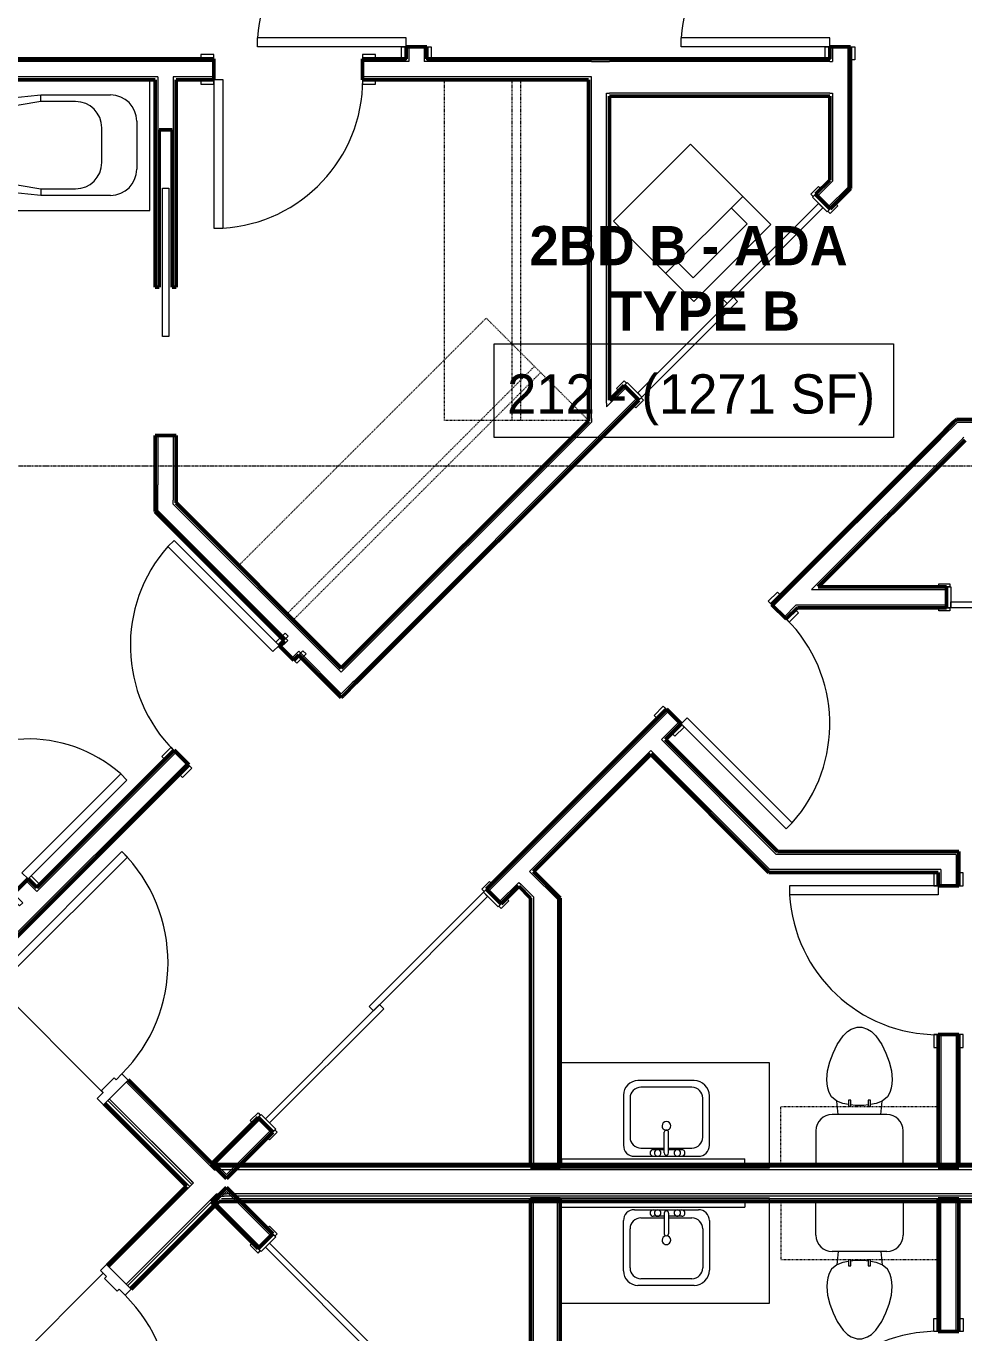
# Model space of a CAD drawing. Header units: inches. Extents: x -4218 to -1830, y 9767 to 12426.
# Drawn here: x -2481.2 to -2266.3, y 11648.7 to 11948 of the extents above; entities that cross this region are included whole.
import ezdxf

# ---------------------------------------------------------------- set-up
doc = ezdxf.new("R2010")
doc.units = ezdxf.units.IN
doc.header["$MEASUREMENT"] = 0
doc.linetypes.add('Dash', pattern=[0.25, 0.125, -0.125])
doc.linetypes.add('Grid Line 1_2_', pattern=[0.875, 0.5, -0.125, 0.125, -0.125])
for name, color, linetype, lineweight in [('0-1', 7, 'Continuous', 5), ('0-2', 252, 'Continuous', 9), ('0-3', 10, 'Continuous', 9), ('A-AREA-IDEN', 2, 'Continuous', 9), ('A-DOOR-1', 10, 'Continuous', 9), ('A-DOOR-2', 50, 'Continuous', 20), ('A-DOOR-FRAM-1', 50, 'Continuous', 20), ('A-FLOR-4', 192, 'Continuous', 9), ('A-WALL-1', 7, 'Continuous', 50), ('A-WALL-2', 250, 'Continuous', 13), ('I-WALL-1', 7, 'Continuous', 50), ('P-SANR-FIXT-1', 10, 'Continuous', 9), ('P-SANR-FIXT-2', 253, 'Continuous', 9), ('P-SANR-FIXT-3', 252, 'Continuous', 9), ('Q-CASE-1', 253, 'Continuous', 9), ('Q-CASE-2', 252, 'Continuous', 9), ('Q-CASE-3', 10, 'Continuous', 9), ('Q-CASE-4', 10, 'Dash', 9), ('Q-CASE-HDLN-1', 10, 'Dash', 9), ('S-GRID-1', 1, 'Grid Line 1_2_', 9)]:
    doc.layers.add(name, color=color, linetype=linetype, lineweight=lineweight)
doc.styles.add('Century Gothic', font='ufonts.com_century-gothic.ttf', dxfattribs={"height": 9})
doc.styles.add('Century Gothic_B', font='GOTHICB.TTF', dxfattribs={"height": 9})

# ---------------------------------------------------------------- blocks, each defined once
blk = doc.blocks.new('POCKET - FLUSH - 2-10 x 6-8-2882530-BACKGROUND - 2ND FLOOR')
at = {"layer": 'A-DOOR-2'}
for p, q in [((-39.67, -0.75), (-39.67, 0.75)), ((-39.67, 0.75), (-5.67, 0.75)), ((-5.67, 0.75), (-5.67, -0.75)), ((-5.67, -0.75), (-39.67, -0.75))]:
    blk.add_line(p, q, dxfattribs=at)
blk = doc.blocks.new('Bath Tub - Maestro - 60_x30_-V2-BACKGROUND - 2ND FLOOR')
at = {"layer": 'P-SANR-FIXT-1'}
for p, q in [((60, -30), (60, 0)), ((35, -5), (9.35, -9.26)), ((35, -3.5), (51, -3.5)), ((35, -5), (35, -3.5)), ((43, -5), (35, -5)), ((4, -9), (0, -9)), ((4, -14), (4, -9)), ((5, -14), (5, -9.96)), ((49, -19), (49, -11)), ((57, -9.5), (57, -20.5)), ((4, -16), (4, -14)), ((4, -14), (10.94, -14)), ((6, -13.2), (6, -14)), ((10.94, -16), (10.94, -14)), ((4, -21), (4, -16)), ((10.94, -16), (4, -16)), ((5, -20.04), (5, -16)), ((6, -16), (6, -16.8)), ((9.35, -20.74), (35, -25)), ((0, -21), (4, -21)), ((35, -25), (35, -26.5)), ((35, -25), (43, -25)), ((51, -26.5), (35, -26.5)), ((19.88, -30), (60, -30))]:
    blk.add_line(p, q, dxfattribs=at)
at = {"layer": 'P-SANR-FIXT-1', "flags": 128}
for points in [[(8.63, -5.97), (11.56, -5.7), (14.49, -5.42), (17.42, -5.15), (20.35, -4.87), (23.28, -4.6), (26.21, -4.32), (29.14, -4.05), (32.07, -3.77), (35, -3.5)], [(35, -26.5), (32.07, -26.23), (29.14, -25.95), (26.21, -25.68), (23.28, -25.4), (20.35, -25.13), (17.42, -24.85), (14.49, -24.58), (11.56, -24.3), (8.63, -24.03)]]:
    blk.add_lwpolyline(points, dxfattribs=at)
at = {"layer": 'P-SANR-FIXT-1'}
for centre, radius, start, end in [((9, -9.96), 4, 95.3558, 180), ((43, -11), 6, 360, 90), ((51, -9.5), 6, 0, 90), ((2, -11), 1.5, 0, 180), ((2, -11), 1.5, 180, 360), ((10, -13.2), 4, 99.4223, 180), ((10.94, -15), 1.5, 0, 137.9289), ((2, -19), 1.5, 0, 180), ((10, -16.8), 4, 180, 260.5777), ((10.94, -15), 1.5, 222.0711, 360), ((2, -19), 1.5, 180, 360), ((9, -20.04), 4, 180, 264.6442), ((43, -19), 6, 270, 0), ((51, -20.5), 6, 270, 0)]:
    blk.add_arc(centre, radius, start, end, dxfattribs=at)
at = {"layer": 'P-SANR-FIXT-2'}
blk.add_line((0, -9), (0, -21), dxfattribs=at)
at = {"layer": 'P-SANR-FIXT-3'}
for p, q in [((60, 0), (0, 0)), ((0, 0), (0, -9)), ((0, -9), (0, -21)), ((0, -21), (0, -30))]:
    blk.add_line(p, q, dxfattribs=at)
blk = doc.blocks.new('OD_CW_Closet - OD_CW_Closet-2069093-BACKGROUND - 2ND FLOOR')
at = {"layer": 'Q-CASE-HDLN-1'}
for p, q in [((0.74, -24), (0.74, 9.27)), ((0.74, 9.27), (80.94, 9.27)), ((80.94, 9.27), (80.94, -24)), ((0.74, -6.37), (80.94, -6.37)), ((0.74, -8.37), (80.94, -8.37)), ((80.94, -24), (0.74, -24))]:
    blk.add_line(p, q, dxfattribs=at)
blk = doc.blocks.new('OD_CW_Closet - OD_CW_Closet-3116680-BACKGROUND - 2ND FLOOR')
at = {"layer": 'Q-CASE-HDLN-1'}
for p, q in [((0.74, -24), (0.74, 9)), ((0.74, 9), (78.86, 9)), ((78.86, 9), (78.86, -24)), ((0.74, -6.5), (78.86, -6.5)), ((0.74, -8.5), (78.86, -8.5)), ((78.86, -24), (0.74, -24))]:
    blk.add_line(p, q, dxfattribs=at)
blk = doc.blocks.new('Stacked Washer and Dryer - 26_x25_ - Private-1372850-BACKGROUND - 2ND FLOOR')
at = {"layer": 'P-SANR-FIXT-1'}
for p, q in [((0, 12.5), (26, 12.5)), ((0, 12.5), (0, -12.5)), ((16.90625, -12.5), (16.90625, 12.5)), ((26, 12.5), (26, -12.5)), ((22.09375, 8.75), (16.90625, 8.75)), ((22.09375, -8.75), (22.09375, 8.75)), ((16.90625, -8.75), (22.09375, -8.75)), ((26, -12.5), (0, -12.5))]:
    blk.add_line(p, q, dxfattribs=at)
blk = doc.blocks.new('SLIDING - FLUSH - 5-0 x 6-8-3203586-BACKGROUND - 2ND FLOOR')
at = {"layer": 'A-DOOR-1'}
for p, q in [((-32.75, 3.25), (-30.25, 3.25)), ((-32.75, 2.5), (-32.75, 3.25)), ((-30.25, 3.25), (-30.25, 2.5)), ((30.25, 3.25), (32.75, 3.25)), ((30.25, 2.5), (30.25, 3.25)), ((32.75, 3.25), (32.75, 2.5)), ((-30.25, 2.5), (-32.75, 2.5)), ((32.75, 2.5), (30.25, 2.5)), ((-32.75, -2.25), (-30.25, -2.25)), ((-32.75, -3), (-32.75, -2.25)), ((-30.25, -2.25), (-30.25, -3)), ((30.25, -2.25), (32.75, -2.25)), ((30.25, -3), (30.25, -2.25)), ((32.75, -2.25), (32.75, -3)), ((-30.25, -3), (-32.75, -3)), ((32.75, -3), (30.25, -3))]:
    blk.add_line(p, q, dxfattribs=at)
at = {"layer": 'A-DOOR-2'}
for p, q in [((-1, -0.88), (-1, 0.5)), ((-1, 0.5), (30, 0.5)), ((30, 0.5), (30, -0.88)), ((-30, -2.25), (-30, -0.88)), ((-30, -0.88), (1, -0.88)), ((1, -2.25), (-30, -2.25)), ((30, -0.88), (-1, -0.88)), ((1, -0.88), (1, -2.25))]:
    blk.add_line(p, q, dxfattribs=at)
at = {"layer": 'A-DOOR-FRAM-1'}
for p, q in [((-31, -2.25), (-31, 2.5)), ((-31, 2.5), (-30, 2.5)), ((-30, 2.5), (-30, -2.25)), ((30, 2.5), (31, 2.5)), ((30, -2.25), (30, 2.5)), ((31, 2.5), (31, -2.25)), ((-30, -2.25), (-31, -2.25)), ((31, -2.25), (30, -2.25))]:
    blk.add_line(p, q, dxfattribs=at)
blk = doc.blocks.new('SWING - SINGLE - FLUSH - 2-10 x 6-8 - PRIVACY-3199407-BACKGROUND - 2ND FLOOR')
at = {"layer": 'A-DOOR-1'}
blk.add_arc((17, 2.37), 34.07, 93.3657, 180, dxfattribs=at)
at = {"layer": 'A-DOOR-2'}
for p, q in [((15, 2.37), (15, 36.38)), ((17, 36.38), (15, 36.38)), ((17, 2.37), (17, 36.38)), ((17, 2.37), (15, 2.37))]:
    blk.add_line(p, q, dxfattribs=at)
at = {"layer": 'A-DOOR-FRAM-1'}
for p, q in [((-17, 3.37), (-20, 3.37)), ((-20, 3.37), (-20, 2.37)), ((-17, 2.37), (-17, 3.37)), ((20, 3.37), (17, 3.37)), ((17, 3.37), (17, 2.37)), ((20, 2.37), (20, 3.37)), ((-20, 2.37), (-17, 2.37)), ((17, 2.37), (20, 2.37)), ((-17, -2.38), (-20, -2.38)), ((-20, -2.38), (-20, -3.38)), ((-17, -3.38), (-17, -2.38)), ((20, -2.38), (17, -2.38)), ((17, -2.38), (17, -3.38)), ((20, -3.38), (20, -2.38)), ((-20, -3.38), (-17, -3.38)), ((17, -3.38), (20, -3.38))]:
    blk.add_line(p, q, dxfattribs=at)
blk = doc.blocks.new('SWING - SINGLE - FLUSH - 2-8 x 6-8 - PASSAGE-3199406-BACKGROUND - 2ND FLOOR')
at = {"layer": 'A-DOOR-1'}
blk.add_arc((16, 2.37), 32.07, 93.5759, 180, dxfattribs=at)
at = {"layer": 'A-DOOR-2'}
for p, q in [((14, 2.37), (14, 34.38)), ((16, 34.38), (14, 34.38)), ((16, 2.37), (16, 34.38)), ((16, 2.37), (14, 2.37))]:
    blk.add_line(p, q, dxfattribs=at)
at = {"layer": 'A-DOOR-FRAM-1'}
for p, q in [((-16, 3.37), (-19, 3.37)), ((-19, 3.37), (-19, 2.37)), ((-16, 2.37), (-16, 3.37)), ((19, 3.37), (16, 3.37)), ((16, 3.37), (16, 2.37)), ((19, 2.37), (19, 3.37)), ((-19, 2.37), (-16, 2.37)), ((16, 2.37), (19, 2.37)), ((-16, -2.38), (-19, -2.38)), ((-19, -2.38), (-19, -3.38)), ((-16, -3.38), (-16, -2.38)), ((19, -2.38), (16, -2.38)), ((16, -2.38), (16, -3.38)), ((19, -3.38), (19, -2.38)), ((-19, -3.38), (-16, -3.38)), ((16, -3.38), (19, -3.38))]:
    blk.add_line(p, q, dxfattribs=at)
blk = doc.blocks.new('SWING - SINGLE - FLUSH - 2-10 x 6-8 - PRIVACY-3199405-BACKGROUND - 2ND FLOOR')
at = {"layer": 'A-DOOR-1'}
blk.add_arc((17, -2.38), 34.07, 180, 266.6343, dxfattribs=at)
at = {"layer": 'A-DOOR-2'}
for p, q in [((15, -2.38), (15, -36.38)), ((17, -2.38), (15, -2.38)), ((17, -2.38), (17, -36.38)), ((17, -36.38), (15, -36.38))]:
    blk.add_line(p, q, dxfattribs=at)
at = {"layer": 'A-DOOR-FRAM-1'}
for p, q in [((-20, 2.37), (-20, 3.37)), ((-20, 3.37), (-17, 3.37)), ((-17, 3.37), (-17, 2.37)), ((17, 2.37), (17, 3.37)), ((17, 3.37), (20, 3.37)), ((20, 3.37), (20, 2.37)), ((-17, 2.37), (-20, 2.37)), ((20, 2.37), (17, 2.37)), ((-20, -2.38), (-17, -2.38)), ((-20, -3.38), (-20, -2.38)), ((-17, -2.38), (-17, -3.38)), ((17, -2.38), (20, -2.38)), ((17, -3.38), (17, -2.38)), ((20, -2.38), (20, -3.38)), ((-17, -3.38), (-20, -3.38)), ((20, -3.38), (17, -3.38))]:
    blk.add_line(p, q, dxfattribs=at)
blk = doc.blocks.new('SLIDING - FLUSH - 6-0 x 6-8-3203587-BACKGROUND - 2ND FLOOR')
at = {"layer": 'A-DOOR-1'}
for p, q in [((-36.25, 3), (-38.75, 3)), ((-38.75, 3), (-38.75, 2.25)), ((-36.25, 2.25), (-36.25, 3)), ((36.25, 3), (36.25, 2.25)), ((38.75, 3), (36.25, 3)), ((38.75, 2.25), (38.75, 3)), ((-38.75, 2.25), (-36.25, 2.25)), ((36.25, 2.25), (38.75, 2.25)), ((-36.25, -2.5), (-38.75, -2.5)), ((-38.75, -2.5), (-38.75, -3.25)), ((-36.25, -3.25), (-36.25, -2.5)), ((38.75, -2.5), (36.25, -2.5)), ((36.25, -2.5), (36.25, -3.25)), ((38.75, -3.25), (38.75, -2.5)), ((-38.75, -3.25), (-36.25, -3.25)), ((36.25, -3.25), (38.75, -3.25))]:
    blk.add_line(p, q, dxfattribs=at)
at = {"layer": 'A-DOOR-2'}
for p, q in [((1, 2.25), (-36, 2.25)), ((-36, 2.25), (-36, 0.875)), ((-36, 0.875), (1, 0.875)), ((36, 0.875), (-1, 0.875)), ((-1, 0.875), (-1, -0.5)), ((1, 0.875), (1, 2.25)), ((36, -0.5), (36, 0.875)), ((-1, -0.5), (36, -0.5))]:
    blk.add_line(p, q, dxfattribs=at)
at = {"layer": 'A-DOOR-FRAM-1'}
for p, q in [((-36, 2.25), (-37, 2.25)), ((-37, 2.25), (-37, -2.5)), ((-36, -2.5), (-36, 2.25)), ((37, 2.25), (36, 2.25)), ((36, 2.25), (36, -2.5)), ((37, -2.5), (37, 2.25)), ((-37, -2.5), (-36, -2.5)), ((36, -2.5), (37, -2.5))]:
    blk.add_line(p, q, dxfattribs=at)
blk = doc.blocks.new('M_Sink Vanity-Square - 500 x 440mm-V55-BACKGROUND - 2ND FLOOR')
at = {"layer": 'P-SANR-FIXT-1'}
for p, q in [((-5.72, 10.23), (7.14, 10.23)), ((-9.22, -4.59), (-9.22, 6.73)), ((-7.72, -2.72), (-7.72, 6.23)), ((-5.22, 8.73), (6.46, 8.73)), ((8.96, 6.23), (8.96, -2.72)), ((10.46, 6.91), (10.46, -4.59)), ((0.12, -6.33), (0.12, -1.59)), ((1.12, -6.33), (1.12, -1.59)), ((0.12, -5.22), (-5.22, -5.22)), ((-2.88, -5.59), (0.12, -5.59)), ((6.46, -5.22), (1.12, -5.22)), ((1.12, -5.59), (3.62, -5.59)), ((7.96, -7.09), (-6.72, -7.09)), ((3.62, -7.09), (-2.88, -7.09))]:
    blk.add_line(p, q, dxfattribs=at)
for centre, radius, start, end in [((-5.72, 6.73), 3.5, 90, 180), ((7.14, 6.91), 3.32, 360, 90), ((-5.22, 6.23), 2.5, 90, 180), ((6.46, 6.23), 2.5, 360, 90), ((0.62, -0.13), 1, 360, 180), ((-5.22, -2.72), 2.5, 180, 270), ((0.62, -0.13), 1, 180, 0), ((0.62, -1.59), 0.5, 360, 180), ((6.46, -2.72), 2.5, 270, 360), ((-6.72, -4.59), 2.5, 180, 270), ((-2.88, -6.34), 0.75, 90, 270), ((-1.88, -6.34), 0.75, 360, 180), ((2.62, -6.34), 0.75, 0, 180), ((3.62, -6.34), 0.75, 270, 90), ((7.96, -4.59), 2.5, 270, 0), ((-1.88, -6.34), 0.75, 180, 0), ((0.62, -6.33), 0.5, 180, 0), ((2.62, -6.34), 0.75, 180, 0)]:
    blk.add_arc(centre, radius, start, end, dxfattribs=at)
blk = doc.blocks.new('Bath Vanity - Bath Vanity 48_-3150017-BACKGROUND - 2ND FLOOR')
at = {"layer": 'Q-CASE-1'}
blk.add_line((24.74, 0.13), (24.74, 0.75), dxfattribs=at)
at = {"layer": 'Q-CASE-2'}
for p, q in [((24.74, 0.75), (24.74, 24)), ((-23.26, 0.75), (-23.26, 0)), ((24.74, 0), (24.74, 0.13)), ((-23.26, 0), (24.74, 0))]:
    blk.add_line(p, q, dxfattribs=at)
at = {"layer": 'Q-CASE-3'}
for p, q in [((24.74, 24), (-23.26, 24)), ((-23.26, 24), (-23.26, 0.75))]:
    blk.add_line(p, q, dxfattribs=at)
blk = doc.blocks.new('Toilet-Domestic-3D - Toilet-Domestic-3D-V56-BACKGROUND - 2ND FLOOR')
at = {"layer": 'P-SANR-FIXT-1'}
for p, q in [((-9.98, 11.75), (-9.98, 19.48)), ((9.98, 19.48), (9.98, 11.75)), ((6.25, 8.02), (-6.25, 8.02)), ((-4.86, 8.02), (-5.21, 5)), ((-1, 6), (-2.01, 5.82)), ((1, 6), (-1, 6)), ((2, 5.82), (1, 6)), ((4.86, 8.02), (5.21, 5)), ((-6.97, 3), (-7.24, 2)), ((-6.4, 4), (-6.97, 3)), ((-5.21, 5), (-6.4, 4)), ((-3.84, 5.5), (-5.21, 5)), ((-2.5, 5.74), (-3.84, 5.5)), ((3.84, 5.5), (2.49, 5.74)), ((5.21, 5), (3.84, 5.5)), ((6.4, 4), (5.21, 5)), ((6.97, 3), (6.4, 4)), ((7.24, 2), (6.97, 3)), ((-7.41, 1), (-7.5, 0)), ((-7.24, 2), (-7.41, 1)), ((7.41, 1), (7.24, 2)), ((7.5, 0), (7.41, 1)), ((-7.5, 0), (-7.33, -1.99)), ((-7.33, -1.99), (-6.79, -4)), ((6.79, -4), (7.33, -1.99)), ((7.33, -1.99), (7.5, 0)), ((-6.79, -4), (-6.06, -6)), ((6.06, -6), (6.79, -4)), ((-6.06, -6), (-5.13, -8)), ((-5.13, -8), (-3.74, -10)), ((3.74, -10), (5.13, -8)), ((5.13, -8), (6.06, -6)), ((-3.74, -10), (-2.74, -11)), ((-2.74, -11), (-1.87, -11.5)), ((-1.87, -11.5), (-0.5, -12)), ((0.5, -12), (1.87, -11.5)), ((1.87, -11.5), (2.74, -11)), ((2.74, -11), (3.74, -10)), ((-0.5, -12), (0.5, -12))]:
    blk.add_line(p, q, dxfattribs=at)
for centre, start, end in [((-6.25, 11.75), 180, 270), ((6.25, 11.75), 270, 360)]:
    blk.add_arc(centre, 3.73, start, end, dxfattribs=at)
at = {"layer": 'P-SANR-FIXT-3'}
blk.add_line((-9.98, 19.48), (9.98, 19.48), dxfattribs=at)
blk = doc.blocks.new('SWING - SINGLE - FLUSH - 2-10 x 6-8 - PASSAGE-3199424-BACKGROUND - 2ND FLOOR')
at = {"layer": 'A-DOOR-1'}
blk.add_arc((17, 2.37), 34.07, 93.3657, 180, dxfattribs=at)
at = {"layer": 'A-DOOR-2'}
for p, q in [((15, 2.37), (15, 36.38)), ((17, 36.38), (15, 36.38)), ((17, 2.37), (17, 36.38)), ((17, 2.37), (15, 2.37))]:
    blk.add_line(p, q, dxfattribs=at)
at = {"layer": 'A-DOOR-FRAM-1'}
for p, q in [((-17, 3.37), (-20, 3.37)), ((-20, 3.37), (-20, 2.37)), ((-17, 2.37), (-17, 3.37)), ((20, 3.37), (17, 3.37)), ((17, 3.37), (17, 2.37)), ((20, 2.37), (20, 3.37)), ((-20, 2.37), (-17, 2.37)), ((17, 2.37), (20, 2.37)), ((-17, -2.38), (-20, -2.38)), ((-20, -2.38), (-20, -3.38)), ((-17, -3.38), (-17, -2.38)), ((20, -2.38), (17, -2.38)), ((17, -2.38), (17, -3.38)), ((20, -3.38), (20, -2.38)), ((-20, -3.38), (-17, -3.38)), ((17, -3.38), (20, -3.38))]:
    blk.add_line(p, q, dxfattribs=at)
blk = doc.blocks.new('SLIDING - FLUSH - 6-0 x 6-8-3203588-BACKGROUND - 2ND FLOOR')
at = {"layer": 'A-DOOR-1'}
for p, q in [((-38.75, 3.25), (-36.25, 3.25)), ((-38.75, 2.5), (-38.75, 3.25)), ((-36.25, 3.25), (-36.25, 2.5)), ((36.25, 3.25), (38.75, 3.25)), ((36.25, 2.5), (36.25, 3.25)), ((38.75, 3.25), (38.75, 2.5)), ((-36.25, 2.5), (-38.75, 2.5)), ((38.75, 2.5), (36.25, 2.5)), ((-38.75, -2.25), (-36.25, -2.25)), ((-38.75, -3), (-38.75, -2.25)), ((-36.25, -2.25), (-36.25, -3)), ((36.25, -2.25), (38.75, -2.25)), ((36.25, -3), (36.25, -2.25)), ((38.75, -2.25), (38.75, -3)), ((-36.25, -3), (-38.75, -3)), ((38.75, -3), (36.25, -3))]:
    blk.add_line(p, q, dxfattribs=at)
at = {"layer": 'A-DOOR-2'}
for p, q in [((-1, -0.875), (-1, 0.5)), ((-1, 0.5), (36, 0.5)), ((36, 0.5), (36, -0.875)), ((-36, -2.25), (-36, -0.875)), ((-36, -0.875), (1, -0.875)), ((1, -2.25), (-36, -2.25)), ((36, -0.875), (-1, -0.875)), ((1, -0.875), (1, -2.25))]:
    blk.add_line(p, q, dxfattribs=at)
at = {"layer": 'A-DOOR-FRAM-1'}
for p, q in [((-37, -2.25), (-37, 2.5)), ((-37, 2.5), (-36, 2.5)), ((-36, 2.5), (-36, -2.25)), ((36, 2.5), (37, 2.5)), ((36, -2.25), (36, 2.5)), ((37, 2.5), (37, -2.25)), ((-36, -2.25), (-37, -2.25)), ((37, -2.25), (36, -2.25))]:
    blk.add_line(p, q, dxfattribs=at)
blk = doc.blocks.new('M_Sink Vanity-Square - 500 x 440mm-V47-BACKGROUND - 2ND FLOOR')
at = {"layer": 'P-SANR-FIXT-1'}
for p, q in [((7.96, 7.09), (-6.72, 7.09)), ((3.62, 7.09), (-2.88, 7.09)), ((0.12, 6.33), (0.12, 1.59)), ((1.12, 6.33), (1.12, 1.59)), ((-9.22, 4.59), (-9.22, -6.73)), ((0.12, 5.22), (-5.22, 5.22)), ((-2.88, 5.59), (0.12, 5.59)), ((1.12, 5.59), (3.62, 5.59)), ((6.46, 5.22), (1.12, 5.22)), ((10.46, -6.91), (10.46, 4.59)), ((-7.72, 2.72), (-7.72, -6.23)), ((8.96, -6.23), (8.96, 2.72)), ((-5.22, -8.73), (6.46, -8.73)), ((-5.72, -10.23), (7.14, -10.23))]:
    blk.add_line(p, q, dxfattribs=at)
for centre, radius, start, end in [((-6.72, 4.59), 2.5, 90, 180), ((-2.88, 6.34), 0.75, 90, 270), ((-1.88, 6.34), 0.75, 360, 180), ((-1.88, 6.34), 0.75, 180, 0), ((0.62, 6.33), 0.5, 360, 180), ((2.62, 6.34), 0.75, 360, 180), ((2.62, 6.34), 0.75, 180, 360), ((3.62, 6.34), 0.75, 270, 90), ((7.96, 4.59), 2.5, 360, 90), ((-5.22, 2.72), 2.5, 90, 180), ((6.46, 2.72), 2.5, 0, 90), ((0.62, 0.13), 1, 360, 180), ((0.62, 0.13), 1, 180, 0), ((0.62, 1.59), 0.5, 180, 0), ((-5.72, -6.73), 3.5, 180, 270), ((-5.22, -6.23), 2.5, 180, 270), ((6.46, -6.23), 2.5, 270, 0), ((7.14, -6.91), 3.32, 270, 0)]:
    blk.add_arc(centre, radius, start, end, dxfattribs=at)
blk = doc.blocks.new('Bath Vanity - Bath Vanity 48_-2551079-BACKGROUND - 2ND FLOOR')
at = {"layer": 'Q-CASE-1'}
blk.add_line((24.74, -0.75), (24.74, -0.13), dxfattribs=at)
at = {"layer": 'Q-CASE-2'}
for p, q in [((24.74, 0), (-23.26, 0)), ((-23.26, 0), (-23.26, -0.75)), ((24.74, -0.13), (24.74, 0)), ((24.74, -24), (24.74, -0.75))]:
    blk.add_line(p, q, dxfattribs=at)
at = {"layer": 'Q-CASE-3'}
for p, q in [((-23.26, -0.75), (-23.26, -24)), ((-23.26, -24), (24.74, -24))]:
    blk.add_line(p, q, dxfattribs=at)
blk = doc.blocks.new('Toilet-Domestic-3D - Toilet-Domestic-3D-V48-BACKGROUND - 2ND FLOOR')
at = {"layer": 'P-SANR-FIXT-1'}
for p, q in [((-1.87, 11.5), (-0.5, 12)), ((-0.5, 12), (0.5, 12)), ((0.5, 12), (1.87, 11.5)), ((-5.13, 8), (-3.74, 10)), ((-3.74, 10), (-2.74, 11)), ((-2.74, 11), (-1.87, 11.5)), ((1.87, 11.5), (2.74, 11)), ((2.74, 11), (3.74, 10)), ((3.74, 10), (5.13, 8)), ((-6.79, 4), (-6.06, 6)), ((-6.06, 6), (-5.13, 8)), ((5.13, 8), (6.06, 6)), ((6.06, 6), (6.79, 4)), ((-7.33, 1.99), (-6.79, 4)), ((6.79, 4), (7.33, 1.99)), ((-7.5, 0), (-7.33, 1.99)), ((7.33, 1.99), (7.5, 0)), ((-7.41, -1), (-7.5, 0)), ((-7.24, -2), (-7.41, -1)), ((-6.97, -3), (-7.24, -2)), ((7.24, -2), (6.97, -3)), ((7.41, -1), (7.24, -2)), ((7.5, 0), (7.41, -1)), ((-6.4, -4), (-6.97, -3)), ((-5.21, -5), (-6.4, -4)), ((-3.84, -5.5), (-5.21, -5)), ((-4.86, -8.02), (-5.21, -5)), ((-2.5, -5.74), (-3.84, -5.5)), ((-1, -6), (-2.01, -5.82)), ((2, -5.82), (1, -6)), ((3.84, -5.5), (2.49, -5.74)), ((5.21, -5), (3.84, -5.5)), ((4.86, -8.02), (5.21, -5)), ((6.4, -4), (5.21, -5)), ((6.97, -3), (6.4, -4)), ((6.25, -8.02), (-6.25, -8.02)), ((1, -6), (-1, -6)), ((-9.98, -11.75), (-9.98, -19.48)), ((9.98, -19.48), (9.98, -11.75))]:
    blk.add_line(p, q, dxfattribs=at)
for centre, start, end in [((-6.25, -11.75), 90, 180), ((6.25, -11.75), 0, 90)]:
    blk.add_arc(centre, 3.73, start, end, dxfattribs=at)
at = {"layer": 'P-SANR-FIXT-3'}
blk.add_line((-9.98, -19.48), (9.98, -19.48), dxfattribs=at)
blk = doc.blocks.new('300 Series Wall Hung Cabinet_326 - 36_-2909952-BACKGROUND - 2ND FLOOR')
at = {"layer": 'Q-CASE-3'}
for p, q in [((-2.5, -13.19), (-2.01, -13.19)), ((-2.5, -13.19), (-2.5, -14.69)), ((-2.5, -14.69), (-2.01, -14.69)), ((-2.01, -14.69), (-2.01, -13.19)), ((2, -13.19), (2.49, -13.19)), ((2, -13.19), (2, -14.69)), ((2, -14.69), (2.49, -14.69)), ((2.49, -14.69), (2.49, -13.19))]:
    blk.add_line(p, q, dxfattribs=at)
at = {"layer": 'Q-CASE-4'}
for p, q in [((18, -0.19), (-18, -0.19)), ((-18, -0.19), (-18, -13.19)), ((18, -13.19), (18, -0.19)), ((-18, -13.19), (18, -13.19))]:
    blk.add_line(p, q, dxfattribs=at)
blk = doc.blocks.new('300 Series Wall Hung Cabinet_326 - 36_-2909953-BACKGROUND - 2ND FLOOR')
at = {"layer": 'Q-CASE-3'}
for p, q in [((-2.01, 14.69), (-2.5, 14.69)), ((-2.5, 14.69), (-2.5, 13.19)), ((-2.01, 13.19), (-2.5, 13.19)), ((-2.01, 13.19), (-2.01, 14.69)), ((2.49, 14.69), (2, 14.69)), ((2, 14.69), (2, 13.19)), ((2.49, 13.19), (2, 13.19)), ((2.49, 13.19), (2.49, 14.69))]:
    blk.add_line(p, q, dxfattribs=at)
at = {"layer": 'Q-CASE-4'}
for p, q in [((-18, 0.19), (-18, 13.19)), ((-18, 13.19), (18, 13.19)), ((18, 13.19), (18, 0.19)), ((18, 0.19), (-18, 0.19))]:
    blk.add_line(p, q, dxfattribs=at)
blk = doc.blocks.new('BATHROOM MIRROR - BATHROOM MIRROR 42_-3124765-BACKGROUND - 2ND FLOOR')
at = {"layer": 'Q-CASE-3'}
for p, q in [((21.74, 24), (-20.26, 24)), ((-20.26, 23), (-20.26, 24)), ((21.74, 24), (21.74, 23)), ((-20.26, 23), (21.74, 23))]:
    blk.add_line(p, q, dxfattribs=at)
blk = doc.blocks.new('BATHROOM MIRROR - BATHROOM MIRROR 42_-2844766-BACKGROUND - 2ND FLOOR')
at = {"layer": 'Q-CASE-3'}
for p, q in [((-20.26, -23), (21.74, -23)), ((-20.26, -23), (-20.26, -24)), ((21.74, -24), (21.74, -23)), ((21.74, -24), (-20.26, -24))]:
    blk.add_line(p, q, dxfattribs=at)
blk = doc.blocks.new('CTR - 1st Phase - Unit Layouts_rvt-1-BACKGROUND - 2ND FLOOR')
at = {"layer": 'A-WALL-1'}
for p, q in [((-2389.37, 11943.33), (-2394.12, 11943.33)), ((-2394.12, 11943.33), (-2394.12, 11940.52)), ((-2389.37, 11940.52), (-2389.37, 11943.33)), ((-2292.32, 11943.33), (-2297.07, 11943.33)), ((-2297.07, 11943.33), (-2297.07, 11940.52)), ((-2292.32, 11917.53), (-2292.32, 11943.33)), ((-2438.12, 11940.52), (-2508.87, 11940.52)), ((-2438.12, 11935.77), (-2438.12, 11940.52)), ((-2394.12, 11940.52), (-2404.12, 11940.52)), ((-2404.12, 11940.52), (-2404.12, 11935.77)), ((-2352.3, 11940.52), (-2389.37, 11940.52)), ((-2351.67, 11940.52), (-2352.3, 11940.52)), ((-2347.55, 11940.52), (-2351.67, 11940.52)), ((-2508.87, 11935.77), (-2451.57, 11935.77)), ((-2451.57, 11935.77), (-2451.57, 11888.26)), ((-2446.82, 11888.26), (-2446.82, 11935.77)), ((-2446.82, 11935.77), (-2438.12, 11935.77)), ((-2404.12, 11935.77), (-2352.3, 11935.77)), ((-2352.3, 11935.77), (-2352.3, 11857.56)), ((-2347.55, 11862.31), (-2347.55, 11932.02)), ((-2297.07, 11932.02), (-2297.07, 11912.78)), ((-2450.7, 11888.26), (-2450.7, 11924.26)), ((-2450.7, 11924.26), (-2447.7, 11924.26)), ((-2447.7, 11924.26), (-2447.7, 11888.26)), ((-2292.32, 11911.7), (-2292.32, 11917.53)), ((-2297.07, 11912.78), (-2300.32, 11909.54)), ((-2296.96, 11906.18), (-2292.32, 11910.82)), ((-2292.32, 11910.82), (-2292.32, 11911.7)), ((-2300.32, 11909.54), (-2296.96, 11906.18)), ((-2451.57, 11888.26), (-2450.7, 11888.26)), ((-2447.7, 11888.26), (-2446.82, 11888.26)), ((-2344.16, 11865.7), (-2347.55, 11862.31)), ((-2340.8, 11862.34), (-2344.16, 11865.7)), ((-2405.59, 11797.55), (-2340.8, 11862.34)), ((-2352.3, 11857.56), (-2408.95, 11800.91)), ((-2268.68, 11857.33), (-2272.8, 11853.2)), ((-2268.05, 11857.95), (-2268.68, 11857.33)), ((-2243.53, 11857.95), (-2268.05, 11857.95)), ((-2446.82, 11854.26), (-2451.57, 11854.26)), ((-2451.57, 11854.26), (-2451.57, 11843.54)), ((-2446.82, 11838.79), (-2446.82, 11854.26)), ((-2272.8, 11853.2), (-2310.44, 11815.56)), ((-2299.73, 11819.55), (-2266.08, 11853.2)), ((-2451.57, 11843.54), (-2451.57, 11837.7)), ((-2408.95, 11800.91), (-2446.82, 11838.79)), ((-2451.57, 11837.7), (-2451.57, 11836.82)), ((-2451.57, 11836.82), (-2422.07, 11807.31)), ((-2270.32, 11819.55), (-2299.73, 11819.55)), ((-2270.32, 11814.8), (-2270.32, 11819.55)), ((-2310.44, 11815.56), (-2307.08, 11812.21)), ((-2307.08, 11812.21), (-2304.48, 11814.8)), ((-2304.48, 11814.8), (-2270.32, 11814.8)), ((-2422.07, 11807.31), (-2423.21, 11806.16)), ((-2423.21, 11806.16), (-2419.86, 11802.8)), ((-2419.86, 11802.8), (-2418.71, 11803.95)), ((-2418.71, 11803.95), (-2408.95, 11794.19)), ((-2408.51, 11794.64), (-2405.59, 11797.55)), ((-2408.95, 11794.19), (-2408.51, 11794.64)), ((-2334.48, 11791.52), (-2375.7, 11750.3)), ((-2331.12, 11788.16), (-2334.48, 11791.52)), ((-2334.71, 11784.58), (-2331.12, 11788.16)), ((-2309.05, 11758.91), (-2334.71, 11784.58)), ((-2447.26, 11782.12), (-2478.7, 11750.68)), ((-2443.9, 11778.76), (-2447.26, 11782.12)), ((-2364.94, 11754.35), (-2338.07, 11781.22)), ((-2338.07, 11781.22), (-2311.02, 11754.16)), ((-2486.48, 11736.18), (-2443.9, 11778.76)), ((-2267.5, 11758.91), (-2309.05, 11758.91)), ((-2267.5, 11758.29), (-2267.5, 11758.91)), ((-2267.5, 11754.16), (-2267.5, 11758.29)), ((-2358.84, 11748.24), (-2364.94, 11754.35)), ((-2311.02, 11754.16), (-2310.13, 11754.16)), ((-2310.13, 11754.16), (-2304.3, 11754.16)), ((-2304.3, 11754.16), (-2272.25, 11754.16)), ((-2272.25, 11754.16), (-2272.25, 11751.04)), ((-2267.5, 11751.04), (-2267.5, 11754.16)), ((-2480.68, 11752.66), (-2484.04, 11749.3)), ((-2478.7, 11750.68), (-2480.68, 11752.66)), ((-2372.34, 11746.94), (-2368.3, 11750.99)), ((-2368.3, 11750.99), (-2365.59, 11748.28)), ((-2272.25, 11751.04), (-2267.5, 11751.04)), ((-2375.7, 11750.3), (-2372.34, 11746.94)), ((-2365.59, 11748.28), (-2365.59, 11686.61)), ((-2358.84, 11747.36), (-2358.84, 11748.24)), ((-2358.84, 11741.53), (-2358.84, 11747.36)), ((-2358.84, 11686.61), (-2358.84, 11741.53)), ((-2267.5, 11717.04), (-2272.25, 11717.04)), ((-2272.25, 11717.04), (-2272.25, 11686.61)), ((-2267.5, 11686.61), (-2267.5, 11717.04)), ((-2428.03, 11697.98), (-2438.64, 11687.37)), ((-2424.67, 11694.62), (-2428.03, 11697.98)), ((-2435.28, 11684.01), (-2424.67, 11694.62)), ((-2438.64, 11687.37), (-2438.19, 11686.93)), ((-2438.19, 11686.93), (-2435.72, 11684.45)), ((-2365.59, 11686.61), (-2358.84, 11686.61)), ((-2272.25, 11686.61), (-2271.62, 11686.61)), ((-2271.62, 11686.61), (-2268.12, 11686.61)), ((-2268.12, 11686.61), (-2267.5, 11686.61)), ((-2435.72, 11684.45), (-2435.28, 11684.01)), ((-2435.72, 11681.53), (-2438.19, 11679.05)), ((-2435.28, 11681.97), (-2435.72, 11681.53)), ((-2424.67, 11671.36), (-2435.28, 11681.97)), ((-2365.59, 11679.36), (-2365.59, 11617.7)), ((-2358.84, 11679.36), (-2365.59, 11679.36)), ((-2358.84, 11624.45), (-2358.84, 11679.36)), ((-2272.25, 11679.36), (-2272.25, 11648.94)), ((-2271.62, 11679.36), (-2272.25, 11679.36)), ((-2268.12, 11679.36), (-2271.62, 11679.36)), ((-2267.5, 11679.36), (-2268.12, 11679.36)), ((-2267.5, 11648.94), (-2267.5, 11679.36)), ((-2438.19, 11679.05), (-2438.64, 11678.61)), ((-2438.64, 11678.61), (-2428.03, 11668)), ((-2428.03, 11668), (-2424.67, 11671.36)), ((-2272.25, 11648.94), (-2267.5, 11648.94))]:
    blk.add_line(p, q, dxfattribs=at)
at = {"layer": 'A-WALL-2'}
for p, q in [((-2393.5, 11943.33), (-2393.5, 11940.52)), ((-2390, 11943.33), (-2390, 11940.52)), ((-2296.45, 11943.33), (-2296.45, 11939.9)), ((-2292.95, 11943.33), (-2292.95, 11916.91)), ((-2438.12, 11939.9), (-2508.87, 11939.9)), ((-2393.5, 11939.9), (-2404.12, 11939.9)), ((-2393.5, 11940.52), (-2393.5, 11939.9)), ((-2390, 11940.52), (-2390, 11939.9)), ((-2352.3, 11939.9), (-2390, 11939.9)), ((-2351.67, 11939.9), (-2352.3, 11939.9)), ((-2351.67, 11939.9), (-2348.17, 11939.9)), ((-2348.17, 11939.9), (-2347.55, 11939.9)), ((-2297.07, 11939.9), (-2347.55, 11939.9)), ((-2297.07, 11939.9), (-2296.45, 11939.9)), ((-2450.95, 11936.4), (-2508.87, 11936.4)), ((-2450.95, 11936.4), (-2450.95, 11935.77)), ((-2450.95, 11935.77), (-2450.95, 11888.26)), ((-2447.45, 11936.4), (-2447.45, 11935.77)), ((-2438.12, 11936.4), (-2447.45, 11936.4)), ((-2447.45, 11935.77), (-2447.45, 11888.26)), ((-2352.3, 11936.4), (-2404.12, 11936.4)), ((-2351.67, 11936.4), (-2352.3, 11936.4)), ((-2351.67, 11858.18), (-2351.67, 11936.4)), ((-2348.17, 11861.68), (-2348.17, 11932.65)), ((-2348.17, 11932.65), (-2347.55, 11932.65)), ((-2297.07, 11932.65), (-2347.55, 11932.65)), ((-2297.07, 11932.65), (-2296.45, 11932.65)), ((-2296.45, 11932.65), (-2296.45, 11913.41)), ((-2292.95, 11916.91), (-2292.95, 11916.03)), ((-2292.95, 11916.03), (-2292.95, 11911.08)), ((-2296.45, 11913.41), (-2296.45, 11912.53)), ((-2296.45, 11912.53), (-2299.88, 11909.1)), ((-2292.95, 11911.08), (-2297.4, 11906.62)), ((-2343.72, 11865.26), (-2348.17, 11860.8)), ((-2341.24, 11862.78), (-2406.03, 11797.99)), ((-2348.17, 11861.68), (-2348.17, 11860.8)), ((-2351.67, 11857.3), (-2408.51, 11800.47)), ((-2351.67, 11858.18), (-2351.67, 11857.3)), ((-2271.29, 11853.83), (-2267.79, 11857.33)), ((-2267.79, 11857.33), (-2242.9, 11857.33)), ((-2450.95, 11854.26), (-2450.95, 11842.91)), ((-2447.45, 11854.26), (-2447.45, 11839.41)), ((-2271.92, 11853.2), (-2310, 11815.12)), ((-2266.97, 11853.2), (-2301.24, 11818.93)), ((-2271.92, 11853.2), (-2271.29, 11853.83)), ((-2266.97, 11853.2), (-2266.34, 11853.83)), ((-2450.95, 11842.03), (-2450.95, 11842.91)), ((-2450.95, 11837.08), (-2450.95, 11842.03)), ((-2447.45, 11838.53), (-2447.45, 11839.41)), ((-2447.45, 11838.53), (-2408.95, 11800.03)), ((-2450.95, 11837.08), (-2421.18, 11807.31)), ((-2301.24, 11818.93), (-2300.36, 11818.93)), ((-2300.36, 11818.93), (-2270.32, 11818.93)), ((-2304.74, 11815.43), (-2307.52, 11812.65)), ((-2304.74, 11815.43), (-2303.86, 11815.43)), ((-2303.86, 11815.43), (-2270.32, 11815.43)), ((-2422.77, 11805.72), (-2421.62, 11806.87)), ((-2421.62, 11806.87), (-2421.18, 11807.31)), ((-2419.15, 11804.39), (-2418.71, 11804.84)), ((-2418.71, 11804.84), (-2408.95, 11795.08)), ((-2420.3, 11803.25), (-2419.15, 11804.39)), ((-2408.51, 11800.47), (-2408.95, 11800.03)), ((-2406.47, 11797.55), (-2408.95, 11795.08)), ((-2406.03, 11797.99), (-2406.47, 11797.55)), ((-2334.04, 11791.08), (-2375.26, 11749.86)), ((-2331.57, 11788.61), (-2335.6, 11784.58)), ((-2335.6, 11784.58), (-2335.15, 11784.13)), ((-2309.31, 11758.29), (-2335.15, 11784.13)), ((-2478.7, 11749.79), (-2446.81, 11781.68)), ((-2338.07, 11782.1), (-2365.83, 11754.35)), ((-2338.07, 11782.1), (-2337.63, 11781.66)), ((-2310.76, 11754.79), (-2337.63, 11781.66)), ((-2486.48, 11737.06), (-2444.34, 11779.2)), ((-2308.42, 11758.29), (-2309.31, 11758.29)), ((-2268.12, 11758.29), (-2308.42, 11758.29)), ((-2268.12, 11758.29), (-2268.12, 11754.79)), ((-2365.83, 11754.35), (-2365.38, 11753.9)), ((-2305.81, 11754.79), (-2310.76, 11754.79)), ((-2304.92, 11754.79), (-2305.81, 11754.79)), ((-2271.62, 11754.79), (-2304.92, 11754.79)), ((-2271.62, 11754.79), (-2271.62, 11754.16)), ((-2271.62, 11754.16), (-2271.62, 11751.04)), ((-2268.12, 11754.79), (-2268.12, 11754.16)), ((-2268.12, 11754.16), (-2268.12, 11751.04)), ((-2479.14, 11750.23), (-2481.12, 11752.21)), ((-2368.3, 11751.87), (-2372.79, 11747.39)), ((-2368.3, 11751.87), (-2367.86, 11751.43)), ((-2367.86, 11751.43), (-2364.96, 11748.54)), ((-2365.38, 11753.9), (-2359.46, 11747.99)), ((-2478.7, 11749.79), (-2479.14, 11750.23)), ((-2364.96, 11748.54), (-2364.96, 11747.65)), ((-2359.46, 11747.99), (-2359.46, 11743.04)), ((-2364.96, 11747.65), (-2364.96, 11686.61)), ((-2359.46, 11743.04), (-2359.46, 11742.15)), ((-2359.46, 11742.15), (-2359.46, 11686.61)), ((-2271.62, 11717.04), (-2271.62, 11687.24)), ((-2268.12, 11717.04), (-2268.12, 11687.24)), ((-2427.59, 11697.53), (-2437.75, 11687.37)), ((-2425.11, 11695.06), (-2435.28, 11684.9)), ((-2437.75, 11687.37), (-2435.28, 11684.9)), ((-2271.62, 11687.24), (-2268.12, 11687.24)), ((-2435.28, 11681.08), (-2437.75, 11678.61)), ((-2425.11, 11670.92), (-2435.28, 11681.08)), ((-2364.96, 11618.33), (-2364.96, 11679.36)), ((-2359.46, 11623.83), (-2359.46, 11679.36)), ((-2427.59, 11668.44), (-2437.75, 11678.61)), ((-2271.62, 11648.94), (-2271.62, 11678.74)), ((-2268.12, 11678.74), (-2271.62, 11678.74)), ((-2268.12, 11648.94), (-2268.12, 11678.74))]:
    blk.add_line(p, q, dxfattribs=at)
at = {"layer": 'I-WALL-1'}
for p, q in [((-2297.07, 11940.52), (-2347.55, 11940.52)), ((-2347.55, 11932.02), (-2297.07, 11932.02))]:
    blk.add_line(p, q, dxfattribs=at)
at = {"layer": '0-2'}
for name, p, rotation in [('SWING - SINGLE - FLUSH - 2-10 x 6-8 - PRIVACY-3199405-BACKGROUND - 2ND FLOOR', (-2391.75, 11960.33), 269.9999999999463), ('SWING - SINGLE - FLUSH - 2-10 x 6-8 - PRIVACY-3199405-BACKGROUND - 2ND FLOOR', (-2294.7, 11960.33), 270.0000000000201), ('SWING - SINGLE - FLUSH - 2-10 x 6-8 - PASSAGE-3199424-BACKGROUND - 2ND FLOOR', (-2421.12, 11938.15), 180), ('OD_CW_Closet - OD_CW_Closet-3116680-BACKGROUND - 2ND FLOOR', (-2376.3, 11856.91), 89.99999999999874), ('Stacked Washer and Dryer - 26_x25_ - Private-1372850-BACKGROUND - 2ND FLOOR', (-2337.77, 11912.16), 315.0000000001177), ('POCKET - FLUSH - 2-10 x 6-8-2882530-BACKGROUND - 2ND FLOOR', (-2449.2, 11871.26), 269.9999999999882), ('SLIDING - FLUSH - 5-0 x 6-8-3203586-BACKGROUND - 2ND FLOOR', (-2320.47, 11885.85), 45.00000000009029), ('OD_CW_Closet - OD_CW_Closet-2069093-BACKGROUND - 2ND FLOOR', (-2426.44, 11817.36), 44.99999999999596), ('SWING - SINGLE - FLUSH - 2-10 x 6-8 - PRIVACY-3199407-BACKGROUND - 2ND FLOOR', (-2433.56, 11792.46), 44.99999999999945), ('SWING - SINGLE - FLUSH - 2-10 x 6-8 - PRIVACY-3199407-BACKGROUND - 2ND FLOOR', (-2320.78, 11801.86), 225.0000000000975), ('SWING - SINGLE - FLUSH - 2-8 x 6-8 - PASSAGE-3199406-BACKGROUND - 2ND FLOOR', (-2493.68, 11762.29), 315.0000000000329), ('SWING - SINGLE - FLUSH - 2-10 x 6-8 - PRIVACY-3199407-BACKGROUND - 2ND FLOOR', (-2269.87, 11734.04), 90.00000000008043), ('SLIDING - FLUSH - 6-0 x 6-8-3203588-BACKGROUND - 2ND FLOOR', (-2400.28, 11722.55), 225.0000000000975), ('Bath Vanity - Bath Vanity 48_-2551079-BACKGROUND - 2ND FLOOR', (-2334.1, 11686.49), 180), ('M_Sink Vanity-Square - 500 x 440mm-V47-BACKGROUND - 2ND FLOOR', (-2333.86, 11696.21), 180), ('Bath Vanity - Bath Vanity 48_-3150017-BACKGROUND - 2ND FLOOR', (-2334.1, 11679.49), 180), ('M_Sink Vanity-Square - 500 x 440mm-V55-BACKGROUND - 2ND FLOOR', (-2333.86, 11669.77), 180), ('SLIDING - FLUSH - 6-0 x 6-8-3203587-BACKGROUND - 2ND FLOOR', (-2400.28, 11643.43), 134.9999999998699), ('SWING - SINGLE - FLUSH - 2-10 x 6-8 - PRIVACY-3199405-BACKGROUND - 2ND FLOOR', (-2269.87, 11631.94), 269.9999999998544)]:
    blk.add_blockref(name, p, dxfattribs=dict(at, rotation=rotation))
for name, p in [('Bath Tub - Maestro - 60_x30_-V2-BACKGROUND - 2ND FLOOR', (-2512.82, 11935.77)), ('SLIDING - FLUSH - 6-0 x 6-8-3203588-BACKGROUND - 2ND FLOOR', (-2233.32, 11817.05)), ('Toilet-Domestic-3D - Toilet-Domestic-3D-V48-BACKGROUND - 2ND FLOOR', (-2290.25, 11706.72)), ('300 Series Wall Hung Cabinet_326 - 36_-2909953-BACKGROUND - 2ND FLOOR', (-2290.25, 11687.3)), ('BATHROOM MIRROR - BATHROOM MIRROR 42_-2844766-BACKGROUND - 2ND FLOOR', (-2338.22, 11711.49)), ('BATHROOM MIRROR - BATHROOM MIRROR 42_-3124765-BACKGROUND - 2ND FLOOR', (-2338.22, 11654.49)), ('300 Series Wall Hung Cabinet_326 - 36_-2909952-BACKGROUND - 2ND FLOOR', (-2290.25, 11678.68)), ('Toilet-Domestic-3D - Toilet-Domestic-3D-V56-BACKGROUND - 2ND FLOOR', (-2290.25, 11659.26))]:
    blk.add_blockref(name, p, dxfattribs=at)
blk = doc.blocks.new('HOLLOW METAL - UNIT DOOR-2191978-BACKGROUND - 2ND FLOOR')
at = {"layer": 'A-DOOR-1'}
blk.add_arc((18, 4.125), 36, 90, 180, dxfattribs=at)
at = {"layer": 'A-DOOR-2'}
for p, q in [((18, 40.125), (16.25, 40.125)), ((16.25, 40.125), (16.25, 4.125)), ((18, 4.125), (18, 40.125)), ((16.25, 4.125), (18, 4.125))]:
    blk.add_line(p, q, dxfattribs=at)
at = {"layer": 'A-DOOR-FRAM-1'}
for p, q in [((-18, 4.125), (-20, 4.125)), ((-20, 4.125), (-20, -3.875)), ((-18, 2.1875), (-18, 4.125)), ((18, 4.125), (18, 2.1875)), ((20, 4.125), (18, 4.125)), ((20, -3.875), (20, 4.125)), ((-17.375, 2.1875), (-18, 2.1875)), ((-17.375, -1.9375), (-17.375, 2.1875)), ((18, 2.1875), (17.375, 2.1875)), ((17.375, 2.1875), (17.375, -1.9375)), ((-18, -3.875), (-18, -1.9375)), ((-18, -1.9375), (-17.375, -1.9375)), ((17.375, -1.9375), (18, -1.9375)), ((18, -1.9375), (18, -3.875)), ((-20, -3.875), (-18, -3.875)), ((18, -3.875), (20, -3.875))]:
    blk.add_line(p, q, dxfattribs=at)
blk = doc.blocks.new('HOLLOW METAL - UNIT DOOR-2191977-BACKGROUND - 2ND FLOOR')
at = {"layer": 'A-DOOR-1'}
blk.add_arc((18, -4.125), 36, 180, 270, dxfattribs=at)
at = {"layer": 'A-DOOR-2'}
for p, q in [((16.25, -4.125), (18, -4.125)), ((16.25, -40.125), (16.25, -4.125)), ((18, -4.125), (18, -40.125)), ((18, -40.125), (16.25, -40.125))]:
    blk.add_line(p, q, dxfattribs=at)
at = {"layer": 'A-DOOR-FRAM-1'}
for p, q in [((-20, 3.875), (-18, 3.875)), ((-20, -4.125), (-20, 3.875)), ((-18, 3.875), (-18, 1.9375)), ((18, 3.875), (20, 3.875)), ((18, 1.9375), (18, 3.875)), ((20, 3.875), (20, -4.125)), ((-18, 1.9375), (-17.375, 1.9375)), ((-17.375, 1.9375), (-17.375, -2.1875)), ((17.375, 1.9375), (18, 1.9375)), ((17.375, -2.1875), (17.375, 1.9375)), ((-18, -2.1875), (-18, -4.125)), ((-17.375, -2.1875), (-18, -2.1875)), ((18, -2.1875), (17.375, -2.1875)), ((18, -4.125), (18, -2.1875)), ((-18, -4.125), (-20, -4.125)), ((20, -4.125), (18, -4.125))]:
    blk.add_line(p, q, dxfattribs=at)
blk = doc.blocks.new('CTR - 1st Phase - Common Walls_rvt-1-BACKGROUND - 2ND FLOOR')
at = {"layer": 'A-WALL-2'}
for p, q in [((-2458.22, 11706.15), (-2439.39, 11687.32)), ((-2462.9, 11701.46), (-2444.08, 11682.64)), ((-2462.46, 11701.9), (-2443.64, 11683.08)), ((-2462.11, 11702.26), (-2443.28, 11683.43)), ((-2439.39, 11687.32), (-2438.95, 11686.88)), ((-2438.95, 11686.88), (-2438.69, 11686.61)), ((-2438.69, 11686.61), (-2437.8, 11686.61)), ((-2438.06, 11685.99), (-2438.69, 11686.61)), ((-2438.06, 11685.99), (-2437.18, 11685.99)), ((-2076.17, 11686.61), (-2437.8, 11686.61)), ((-2076.17, 11685.99), (-2437.18, 11685.99)), ((-2443.64, 11682.19), (-2462.11, 11663.72)), ((-2444.08, 11682.64), (-2443.64, 11682.19)), ((-2443.64, 11683.08), (-2443.19, 11682.64)), ((-2443.19, 11682.64), (-2443.64, 11682.19)), ((-2443.19, 11682.64), (-2443.64, 11682.19)), ((-2443.28, 11683.43), (-2442.84, 11682.99)), ((-2442.84, 11682.99), (-2443.19, 11682.64)), ((-2442.84, 11682.99), (-2443.19, 11682.64)), ((-2437.56, 11680.49), (-2458.22, 11659.83)), ((-2437.36, 11679.99), (-2457.87, 11659.48)), ((-2437.1, 11679.36), (-2457.42, 11659.04)), ((-2437.56, 11680.49), (-2436.86, 11680.49)), ((-2437.36, 11679.99), (-2436.47, 11679.99)), ((-2436.86, 11680.49), (-2435.26, 11680.49)), ((-2436.47, 11679.99), (-2435.76, 11679.99)), ((-2076.17, 11679.36), (-2436.39, 11679.36)), ((-2076.17, 11679.99), (-2435.76, 11679.99)), ((-2076.17, 11680.49), (-2435.26, 11680.49))]:
    blk.add_line(p, q, dxfattribs=at)
at = {"layer": 'I-WALL-1'}
for p, q in [((-2438.95, 11687.76), (-2457.78, 11706.59)), ((-2463.26, 11701.11), (-2444.43, 11682.28)), ((-2438.43, 11687.24), (-2438.95, 11687.76)), ((-2076.17, 11687.24), (-2438.43, 11687.24)), ((-2444.43, 11682.28), (-2462.55, 11664.16)), ((-2457.07, 11658.68), (-2437.01, 11678.74)), ((-2437.01, 11678.74), (-2076.17, 11678.74))]:
    blk.add_line(p, q, dxfattribs=at)
at = {"layer": '0-3'}
for name, p, rotation in [('HOLLOW METAL - UNIT DOOR-2191977-BACKGROUND - 2ND FLOOR', (-2474.84, 11717.81), 134.9999999999988), ('HOLLOW METAL - UNIT DOOR-2191978-BACKGROUND - 2ND FLOOR', (-2474.13, 11647.46), 225.0000000000052)]:
    blk.add_blockref(name, p, dxfattribs=dict(at, rotation=rotation))

msp = doc.modelspace()

# ---------------------------------------------------------------- linework, layer by layer
at = {"layer": 'A-AREA-IDEN', "flags": 128}
msp.add_lwpolyline([(-2373.96, 11875.27), (-2282.47, 11875.27), (-2282.47, 11853.78), (-2373.96, 11853.78)], close=True, dxfattribs=at)
at = {"layer": 'A-FLOR-4'}
for p, q in [((-2488.98, 11729.13), (-2463.52, 11703.67)), ((-2462.11, 11702.26), (-2442.84, 11682.99)), ((-2442.84, 11682.99), (-2462.11, 11663.72)), ((-2463.52, 11662.31), (-2488.98, 11636.85))]:
    msp.add_line(p, q, dxfattribs=at)
at = {"layer": 'S-GRID-1'}
msp.add_line((-1830.2, 11847.19), (-4168.71, 11847.19), dxfattribs=at)

# ---------------------------------------------------------------- block references
at = {"layer": '0-1'}
for name in ['CTR - 1st Phase - Unit Layouts_rvt-1-BACKGROUND - 2ND FLOOR', 'CTR - 1st Phase - Common Walls_rvt-1-BACKGROUND - 2ND FLOOR']:
    msp.add_blockref(name, (0, 0), dxfattribs=at)

# ---------------------------------------------------------------- texts
at = {"layer": 'A-AREA-IDEN', "char_height": 9, "attachment_point": 1}
for s, insert, width, style in [('2BD B - ADA', (-2365.84, 11902.25), 90.9, 'Century Gothic_B'), ('TYPE B', (-2347.34, 11887.25), 46.359, 'Century Gothic_B'), ('212 - (1271 SF)', (-2370.96, 11868.27), 103.323, 'Century Gothic')]:
    msp.add_mtext(s, dxfattribs=dict(at, insert=insert, width=width, style=style))

doc.saveas('drawing.dxf')
